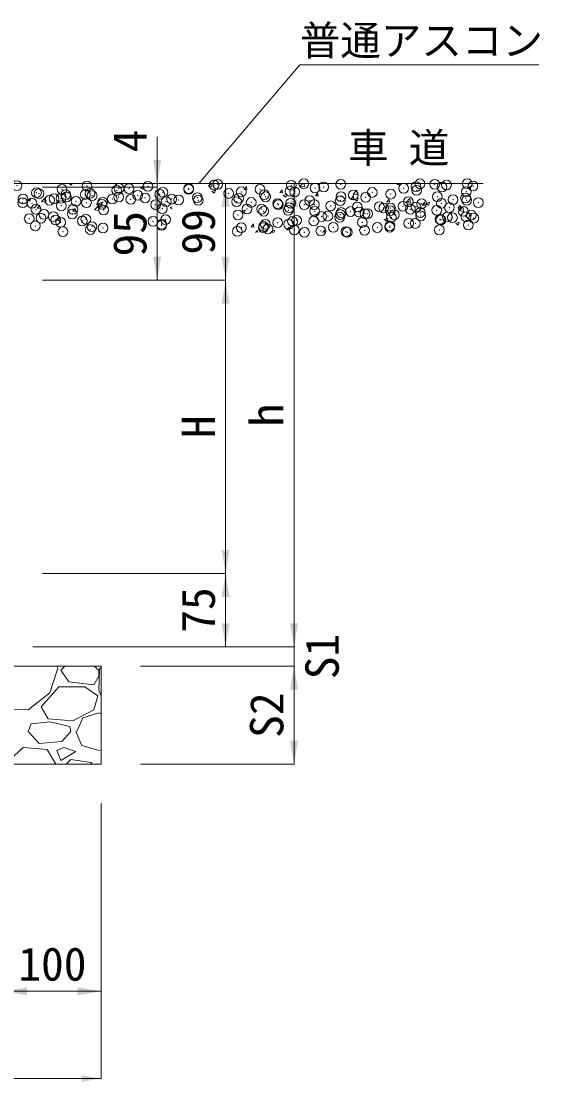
# Model space of a CAD drawing. Units: millimetres at full size, sheet at 1:20. Extents: x -285 to 21875, y 5903 to 11843.
# Drawn here: x 11228 to 11758, y 9651 to 10736 of the extents above; entities that cross this region are included whole.
import ezdxf
from ezdxf.enums import TextEntityAlignment as Align

# ---------------------------------------------------------------- set-up
doc = ezdxf.new("R2010")
doc.units = ezdxf.units.MM
doc.header["$LTSCALE"] = 20
doc.header["$PDMODE"] = 32
doc.header["$PDSIZE"] = 10
for name, color, linetype, lineweight in [('ハッチング', 7, 'Continuous', 5), ('ハッチング_基礎', 150, 'Continuous', 9), ('基礎', 3, 'Continuous', 13), ('寸法線', 7, 'Continuous', 13), ('引出線', 4, 'Continuous', 13), ('舗装・基礎', 3, 'Continuous', 13)]:
    doc.layers.add(name, color=color, linetype=linetype, lineweight=lineweight)
doc.layers.add('文字', color=7, linetype='Continuous')
doc.styles.add('ＭＳ ゴシック', font='')
doc.styles.get('ＭＳ ゴシック').set_extended_font_data('MS Gothic')

# ---------------------------------------------------------------- blocks, each defined once
blk = doc.blocks.new('filled_arrow')
at = {"color": 0, "linetype": 'Continuous', "lineweight": -2}
blk.add_solid([(7.5, 1.25), (0, 0), (7.5, -1.25)], dxfattribs=at)

msp = doc.modelspace()

# ---------------------------------------------------------------- linework, layer by layer
at = {"layer": 'ハッチング'}
for p, q in [((11277.08, 10569.99), (11279.61, 10568.29)), ((11279.61, 10568.29), (11280.18, 10569.99)), ((11419.67, 10567.19), (11422.02, 10569.99)), ((11422.54, 10566.89), (11421.97, 10569.99)), ((11513.26, 10567.46), (11515.69, 10569.99)), ((11517.74, 10566.76), (11517.36, 10569.99)), ((11611.95, 10569.99), (11614.32, 10568.4)), ((11614.32, 10568.4), (11614.85, 10569.99)), ((11350.09, 10565.92), (11352.62, 10564.22)), ((11350.1, 10565.95), (11353.66, 10567.32)), ((11352.62, 10564.22), (11353.65, 10567.29)), ((11419.67, 10567.19), (11422.71, 10566.92)), ((11423.1, 10561.86), (11425.62, 10560.15)), ((11423.11, 10561.88), (11426.67, 10563.25)), ((11425.62, 10560.15), (11426.65, 10563.22)), ((11456.11, 10564), (11458.56, 10566.92)), ((11456.11, 10564), (11459.14, 10563.73)), ((11458.98, 10563.7), (11458.39, 10566.89)), ((11492.54, 10560.81), (11494.99, 10563.73)), ((11492.54, 10560.81), (11495.58, 10560.55)), ((11495.41, 10560.51), (11494.83, 10563.7)), ((11496.1, 10557.79), (11498.63, 10556.08)), ((11496.12, 10557.82), (11499.67, 10559.18)), ((11498.63, 10556.08), (11499.66, 10559.15)), ((11513.23, 10567.52), (11517.75, 10566.82)), ((11528.98, 10557.63), (11531.43, 10560.54)), ((11528.98, 10557.62), (11532.02, 10557.36)), ((11531.85, 10557.33), (11531.26, 10560.51)), ((11567.45, 10559.11), (11571.97, 10558.41)), ((11567.48, 10559.05), (11571.43, 10563.18)), ((11571.96, 10558.35), (11571.4, 10563.17)), ((11684.8, 10566.03), (11687.33, 10564.33)), ((11684.81, 10566.06), (11688.37, 10567.43)), ((11687.32, 10564.33), (11688.35, 10567.4)), ((11234.4, 10553.61), (11236.93, 10551.9)), ((11234.41, 10553.64), (11237.97, 10555)), ((11236.93, 10551.9), (11237.96, 10554.97)), ((11244.53, 10544.92), (11246.98, 10547.84)), ((11247.4, 10544.62), (11246.82, 10547.8)), ((11248.89, 10551.67), (11253.41, 10550.97)), ((11248.92, 10551.61), (11252.87, 10555.74)), ((11253.4, 10550.91), (11252.84, 10555.73)), ((11303.13, 10543.2), (11307.09, 10547.33)), ((11307.61, 10542.5), (11307.05, 10547.32)), ((11307.41, 10549.54), (11309.93, 10547.83)), ((11307.42, 10549.57), (11310.98, 10550.93)), ((11309.93, 10547.84), (11310.96, 10550.91)), ((11565.42, 10554.44), (11567.87, 10557.36)), ((11565.42, 10554.44), (11568.45, 10554.17)), ((11568.29, 10554.14), (11567.7, 10557.32)), ((11569.11, 10553.72), (11571.64, 10552.01)), ((11569.12, 10553.75), (11572.68, 10555.11)), ((11571.63, 10552.02), (11572.66, 10555.08)), ((11601.85, 10551.25), (11604.89, 10550.98)), ((11601.86, 10551.25), (11604.3, 10554.17)), ((11604.72, 10550.95), (11604.14, 10554.14)), ((11621.66, 10550.71), (11626.18, 10550)), ((11621.69, 10550.65), (11625.65, 10554.77)), ((11626.17, 10549.94), (11625.61, 10554.77)), ((11638.29, 10548.06), (11640.74, 10550.98)), ((11638.29, 10548.06), (11641.33, 10547.79)), ((11641.16, 10547.76), (11640.57, 10550.95)), ((11642.12, 10549.65), (11644.64, 10547.95)), ((11642.13, 10549.68), (11645.69, 10551.04)), ((11644.64, 10547.95), (11645.67, 10551.02)), ((11674.73, 10544.87), (11677.18, 10547.79)), ((11677.6, 10544.58), (11677.01, 10547.76)), ((11244.53, 10544.91), (11247.57, 10544.65)), ((11280.97, 10541.73), (11283.42, 10544.65)), ((11280.97, 10541.73), (11284.01, 10541.46)), ((11283.84, 10541.43), (11283.25, 10544.61)), ((11303.1, 10543.26), (11307.62, 10542.56)), ((11380.41, 10545.47), (11382.33, 10544.18)), ((11380.43, 10545.5), (11382.33, 10546.23)), ((11453.42, 10541.4), (11455.95, 10539.7)), ((11453.43, 10541.43), (11456.99, 10542.8)), ((11455.94, 10539.7), (11456.97, 10542.77)), ((11526.43, 10537.33), (11528.95, 10535.63)), ((11526.44, 10537.36), (11530, 10538.73)), ((11528.95, 10535.63), (11529.98, 10538.7)), ((11674.73, 10544.87), (11677.77, 10544.61)), ((11675.88, 10542.3), (11680.4, 10541.6)), ((11675.91, 10542.24), (11679.86, 10546.36)), ((11680.39, 10541.53), (11679.83, 10546.36)), ((11264.72, 10533.15), (11267.25, 10531.45)), ((11264.74, 10533.18), (11268.29, 10534.55)), ((11267.25, 10531.45), (11268.28, 10534.52)), ((11361.83, 10534.09), (11361.79, 10534.4)), ((11361.79, 10534.16), (11361.84, 10534.15)), ((11463.16, 10525.79), (11465.61, 10528.71)), ((11463.16, 10525.79), (11466.19, 10525.52)), ((11466.03, 10525.49), (11465.44, 10528.68)), ((11499.59, 10522.6), (11502.04, 10525.52)), ((11502.46, 10522.3), (11501.87, 10525.49)), ((11599.43, 10533.27), (11601.96, 10531.56)), ((11599.45, 10533.29), (11603, 10534.66)), ((11601.96, 10531.56), (11602.99, 10534.63)), ((11672.44, 10529.2), (11674.97, 10527.49)), ((11672.45, 10529.23), (11676.01, 10530.59)), ((11674.96, 10527.49), (11675.99, 10530.56)), ((11467.58, 10519.85), (11469.74, 10522.1)), ((11469.96, 10519.85), (11469.7, 10522.1)), ((11483.74, 10520.95), (11485.35, 10519.86)), ((11483.76, 10520.98), (11487.31, 10522.34)), ((11486.48, 10519.86), (11487.3, 10522.32)), ((11499.59, 10522.6), (11502.63, 10522.33)), ((11536.43, 10519.89), (11538.48, 10522.33)), ((11538.76, 10519.9), (11538.31, 10522.3))]:
    msp.add_line(p, q, dxfattribs=at)
for p in [(11223.66, 10567.91), (11269.77, 10564.15), (11295.43, 10567.41), (11328, 10565.04), (11338.37, 10564.74), (11357.61, 10567.27), (11399.32, 10564.94), (11399.42, 10564.06), (11425.4, 10568.52), (11429.05, 10569.14), (11472.33, 10564.09), (11504.41, 10568.32), (11517.13, 10569.99), (11528.57, 10565.5), (11537.33, 10566.62), (11554.96, 10569.31), (11619.13, 10565.14), (11631.84, 10566.82), (11635.91, 10569.75), (11651.08, 10569.35), (11658.55, 10566.61), (11663.03, 10568.6), (11684.21, 10569.86), (11690.14, 10567.46), (11229.95, 10554.15), (11243.69, 10560.58), (11246.36, 10559.83), (11257.07, 10553.01), (11261.62, 10554.63), (11268.75, 10554.87), (11273.48, 10558.68), (11274.33, 10556.3), (11293.57, 10558.84), (11298.37, 10559.96), (11300.6, 10557.54), (11321.19, 10554.3), (11325.66, 10563.06), (11327.72, 10556.39), (11340.17, 10553.89), (11347.28, 10557.88), (11354.83, 10555.25), (11369.8, 10558.97), (11372.94, 10561.13), (11381.95, 10554.1), (11389.05, 10553.13), (11408.29, 10555.66), (11409.07, 10552.96), (11440.37, 10559.89), (11450.45, 10554.86), (11453.09, 10561.56), (11476.83, 10558.67), (11478.08, 10556.45), (11502.91, 10562.24), (11507.7, 10561.54), (11555.09, 10556.71), (11567.8, 10558.39), (11580.42, 10555.97), (11587.04, 10560.92), (11606.08, 10559.22), (11632.47, 10563.03), (11653.73, 10556.65), (11669.8, 10553.54), (11682.52, 10555.21), (11683.36, 10561.74), (11683.59, 10552.95), (11229.53, 10550.41), (11239.12, 10549.79), (11243.07, 10543.67), (11269.15, 10547.24), (11280.92, 10543.72), (11284.19, 10551.86), (11294.81, 10550.49), (11310.55, 10548.8), (11311.31, 10550.71), (11312.29, 10543.02), (11365.54, 10548.42), (11372.32, 10544.22), (11376.33, 10551.46), (11448.45, 10551.37), (11458.96, 10544.06), (11463.31, 10550.66), (11474.02, 10543.84), (11476.21, 10541.76), (11490.42, 10549.52), (11491.05, 10548.28), (11501.14, 10542.69), (11502.3, 10545.33), (11503.76, 10549.96), (11517.54, 10548.37), (11523, 10552.49), (11527.95, 10548.59), (11544.66, 10547.23), (11554.34, 10552.39), (11571.78, 10546.08), (11594.48, 10546.48), (11598.9, 10544.93), (11605.46, 10542.31), (11605.76, 10545.11), (11618.48, 10546.78), (11624.11, 10551.57), (11626.02, 10543.79), (11631.85, 10546.12), (11637.72, 10549.31), (11653.13, 10542.64), (11657.93, 10549.7), (11665.91, 10545.5), (11695.53, 10550.58), (11236.25, 10534.01), (11248.25, 10534.59), (11251.29, 10538.63), (11260.97, 10536.27), (11263.37, 10532.86), (11280.21, 10538.8), (11290.49, 10531.72), (11294.19, 10533.58), (11362.97, 10531.42), (11375.68, 10533.09), (11449.83, 10537.95), (11505.6, 10531.23), (11509.64, 10532.45), (11527.34, 10531.68), (11528.25, 10541.55), (11535.23, 10536.31), (11541.72, 10536.68), (11553.72, 10535.48), (11554.44, 10538.35), (11555.37, 10540.4), (11564.86, 10541.4), (11573.68, 10540.88), (11579.8, 10539.06), (11582.49, 10539.26), (11606.65, 10535.33), (11609.61, 10538.11), (11636.28, 10540.41), (11636.73, 10536.97), (11656.44, 10533.5), (11657.31, 10532.79), (11663.84, 10535.82), (11669.15, 10535.18), (11680.25, 10541.5), (11682.97, 10536.04), (11688.39, 10537.71), (11690.96, 10534.67), (11242.45, 10526.75), (11268.53, 10530.33), (11270.69, 10520.85), (11298.93, 10522.99), (11300.32, 10525.94), (11311.64, 10524.66), (11371.7, 10527.31), (11371.85, 10528.28), (11449.21, 10521.04), (11453.2, 10524.84), (11475.6, 10524.85), (11475.98, 10526.14), (11477.68, 10528.25), (11480.32, 10523.7), (11490.4, 10529.92), (11501.68, 10528.42), (11507.44, 10522.55), (11517.78, 10520.07), (11534.55, 10521.4), (11547.4, 10525.16), (11560.31, 10520.85), (11561.67, 10520.26), (11577.03, 10530.24), (11579.19, 10522.15), (11592.4, 10525.07), (11604.85, 10525.4), (11605.11, 10526.75), (11624.35, 10529.28), (11631.23, 10529.21), (11655.68, 10522.64), (11685.31, 10527.72)]:
    msp.add_point(p, dxfattribs=at)
at = {"layer": 'ハッチング_基礎'}
for p, q in [((11257.51, 10048.93), (11265.64, 10074.33)), ((11265.64, 10074.33), (11264.5, 10076.19)), ((11272.59, 10076.19), (11268.69, 10072.3)), ((11268.69, 10072.3), (11276.82, 10060.11)), ((11307.3, 10072.3), (11302.84, 10076.19)), ((11308.31, 10073.31), (11307.3, 10051.98)), ((11307.3, 10066.2), (11307.3, 10072.3)), ((11309.97, 10074.83), (11308.31, 10073.31)), ((11276.82, 10060.11), (11302.22, 10057.06)), ((11302.22, 10057.06), (11307.3, 10066.2)), ((11235.16, 10031.66), (11257.51, 10048.93)), ((11248.37, 10034.71), (11266.66, 10055.03)), ((11266.66, 10055.03), (11293.07, 10055.03)), ((11293.07, 10055.03), (11306.28, 10045.88)), ((11307.3, 10051.98), (11309.97, 10045.62)), ((11306.28, 10045.88), (11302.22, 10031.66)), ((11213.83, 10032.67), (11235.16, 10031.66)), ((11255.48, 10022.51), (11248.37, 10034.71)), ((11302.22, 10031.66), (11280.88, 10020.48)), ((11291.04, 10023.53), (11307.3, 10028.61)), ((11307.3, 10028.61), (11309.97, 10027.61)), ((11235.16, 10009.31), (11238.21, 10017.43)), ((11257.51, 10019.47), (11238.21, 10017.43)), ((11280.88, 10020.48), (11255.48, 10022.51)), ((11277.83, 10014.39), (11257.51, 10019.47)), ((11284.95, 10009.31), (11291.04, 10023.53)), ((11246.34, 9997.11), (11235.16, 10009.31)), ((11278.85, 10009.31), (11269.71, 9999.15)), ((11278.85, 10009.31), (11277.83, 10014.39)), ((11283.93, 10009.31), (11290.03, 9995.08)), ((11269.71, 9999.15), (11246.34, 9997.12)), ((11290.03, 9995.08), (11307.3, 9990)), ((11230.08, 9993.05), (11211.62, 9976.19)), ((11254.47, 9991.02), (11230.08, 9993.05)), ((11263.52, 9976.19), (11254.47, 9991.02)), ((11271.74, 9993.05), (11264.63, 9990)), ((11264.63, 9990), (11268.69, 9979.84)), ((11268.69, 9979.84), (11283.93, 9988.99)), ((11283.93, 9988.99), (11271.74, 9993.05)), ((11307.3, 9990), (11309.97, 9990.79)), ((11278.85, 9980.86), (11274.19, 9976.19)), ((11299.17, 9977.81), (11278.85, 9980.86)), ((11301.02, 9976.19), (11299.17, 9977.81))]:
    msp.add_line(p, q, dxfattribs=at)
at = {"layer": '基礎'}
msp.add_line((11209.97, 10569.99), (11700.39, 10569.99), dxfattribs=at)
at = {"layer": '寸法線'}
for p, q in [((11367.13, 10518.19), (11367.13, 10617.99)), ((11249.97, 10569.99), (11367.13, 10569.99)), ((11249.97, 10569.99), (11437.13, 10569.99)), ((11249.97, 10569.99), (11507.13, 10569.99)), ((11437.13, 10471.19), (11437.13, 10569.99)), ((11507.13, 10096.19), (11507.13, 10569.99)), ((11249.97, 10566.19), (11367.13, 10566.19)), ((11249.97, 10566.19), (11367.13, 10566.19)), ((11367.13, 10471.19), (11367.13, 10566.19)), ((11249.97, 10471.19), (11437.13, 10471.19)), ((11249.97, 10471.19), (11437.13, 10471.19)), ((11249.97, 10471.19), (11367.13, 10471.19)), ((11437.13, 10171.19), (11437.13, 10471.19)), ((11249.97, 10171.19), (11437.13, 10171.19)), ((11249.97, 10171.19), (11437.13, 10171.19)), ((11437.13, 10096.19), (11437.13, 10171.19)), ((11507.13, 10028.19), (11507.13, 10144.19)), ((11239.97, 10096.19), (11437.13, 10096.19)), ((11239.97, 10096.19), (11507.13, 10096.19)), ((11249.97, 10096.19), (11507.13, 10096.19)), ((11349.97, 10076.19), (11507.13, 10076.19)), ((11349.97, 10076.19), (11507.13, 10076.19)), ((11507.13, 9976.19), (11507.13, 10076.19)), ((11349.97, 9976.19), (11507.13, 9976.19)), ((11309.97, 9936.19), (11309.97, 9743.62)), ((11309.97, 9936.19), (11309.97, 9654.41)), ((11209.97, 9743.62), (11309.97, 9743.62)), ((10679.97, 9654.41), (11309.97, 9654.41))]:
    msp.add_line(p, q, dxfattribs=at)
at = {"layer": '引出線', "lineweight": 9}
msp.add_lwpolyline([(11409.9, 10569.99), (11513.02, 10691.42), (11757.32, 10691.42)], dxfattribs=at)
at = {"layer": '舗装・基礎'}
msp.add_lwpolyline([(10679.97, 10076.19), (11309.97, 10076.19), (11309.97, 9976.19), (10679.97, 9976.19)], close=True, dxfattribs=at)

# ---------------------------------------------------------------- block references
at = {"layer": '寸法線'}
for p, xscale, yscale, rotation in [((11367.13, 10569.99), 3.2, 3.2, 90), ((11437.13, 10569.99), 3.2, 3.2, 270), ((11507.13, 10569.99), 3.2, 3.2, 270), ((11367.13, 10566.19), 3.2, 3.2, 270), ((11367.13, 10566.19), 3.2, 3.2, 270), ((11367.13, 10471.19), 3.2, 3.2, 90), ((11437.13, 10471.19), 3.2, 3.2, 90), ((11437.13, 10471.19), 3.2, 3.2, 270), ((11437.13, 10171.19), 3.2, 3.2, 90), ((11437.13, 10171.19), 3.2, 3.2, 270), ((11437.13, 10096.19), 3.2, 3.2, 90), ((11507.13, 10096.19), 3.2, 3.2, 90), ((11507.13, 10096.19), 3.2, 3.2, 90), ((11507.13, 10076.19), 3.2, 3.2, 270), ((11507.13, 10076.19), 3.2, 3.2, 270), ((11507.13, 9976.19), 3.2, 3.2, 90), ((11309.97, 9743.62), 3.2, 3.2, 180), ((11309.97, 9654.41), 2.67, 2.67, 180)]:
    msp.add_blockref('filled_arrow', p, dxfattribs=dict(at, xscale=xscale, yscale=yscale, rotation=rotation))
at = {"layer": '寸法線', "xscale": 3.2, "yscale": 3.2}
msp.add_blockref('filled_arrow', (11209.97, 9743.62), dxfattribs=at)
at = {"layer": '引出線', "lineweight": 9, "xscale": 0.16, "yscale": 0.16, "rotation": 49.7}
msp.add_blockref('filled_arrow', (11409.9, 10569.99), dxfattribs=at)

# ---------------------------------------------------------------- texts
at = {"layer": '寸法線', "style": 'ＭＳ ゴシック'}
for s, p in [('4', (11339.13, 10613.65)), ('95', (11339.13, 10518.69)), ('99', (11409.13, 10520.59)), ('h', (11479.13, 10333.09)), ('H', (11409.13, 10321.19)), ('75', (11409.13, 10133.69)), ('S1', (11535.79, 10086.19)), ('S2', (11479.13, 10026.19))]:
    msp.add_text(s, height=34.18, rotation=90, dxfattribs=at).set_placement(p, align=Align.MIDDLE_CENTER)
msp.add_text('100', height=34.18, dxfattribs=at).set_placement((11259.97, 9771.62), align=Align.MIDDLE_CENTER)
at = {"layer": '引出線', "style": 'ＭＳ ゴシック'}
msp.add_text('普通アスコン', height=30.38, dxfattribs=at).set_placement((11513.02, 10731.61), align=Align.TOP_LEFT)
at = {"layer": '文字', "style": 'ＭＳ ゴシック'}
msp.add_text('車 道', height=30.38, dxfattribs=at).set_placement((11614.19, 10606.54), align=Align.MIDDLE_CENTER)

doc.saveas('drawing.dxf')
